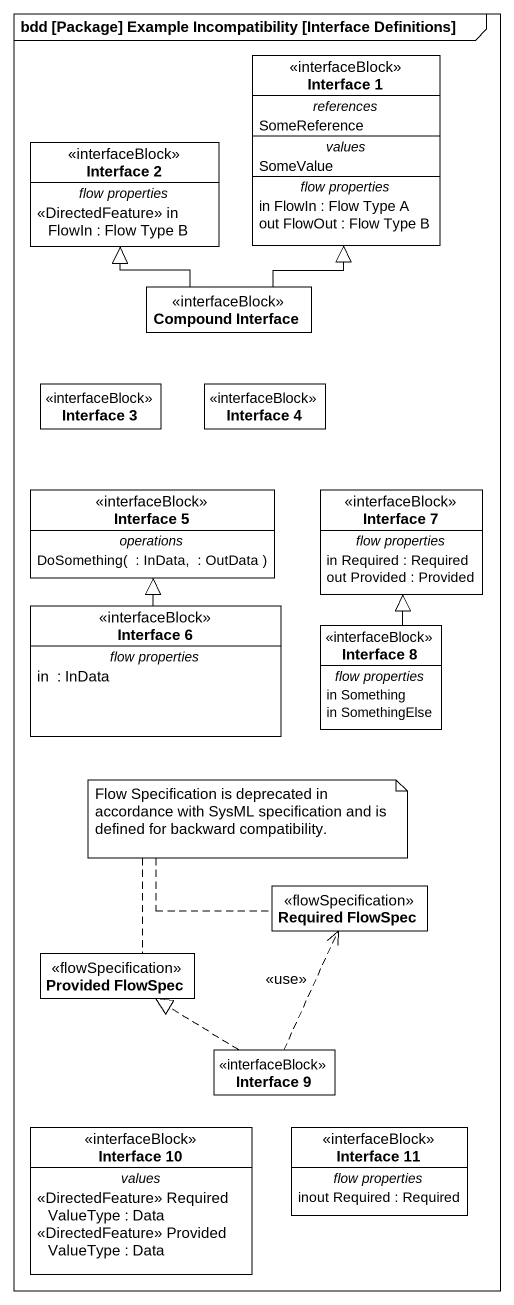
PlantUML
@startuml
mainframe bdd [Package] Example Incompatibility [Interface Definitions]
hide circle
hide empty members
class "Interface 1" as Interface_1 <<interfaceBlock>> {
  -- references --
  SomeReference
  -- values --
  SomeValue
  -- flow properties --
  in FlowIn : Flow Type A
  out FlowOut : Flow Type B
}
class "Interface 2" as Interface_2 <<interfaceBlock>> {
  -- flow properties --
  <<DirectedFeature>> in FlowIn : Flow Type B
}
class "Compound Interface" as Compound_Interface <<interfaceBlock>>
class "Interface 3" as Interface_3 <<interfaceBlock>>
class "Interface 4" as Interface_4 <<interfaceBlock>>
class "Interface 5" as Interface_5 <<interfaceBlock>> {
  -- operations --
  DoSomething(  : InData,  : OutData )
}
class "Interface 7" as Interface_7 <<interfaceBlock>> {
  -- flow properties --
  in Required : Required
  out Provided : Provided
}
class "Interface 6" as Interface_6 <<interfaceBlock>> {
  -- flow properties --
  in  : InData
}
class "Interface 8" as Interface_8 <<interfaceBlock>> {
  -- flow properties --
  in Something
  in SomethingElse
}
interface "Required FlowSpec" as Required_FlowSpec <<flowSpecification>>
interface "Provided FlowSpec" as Provided_FlowSpec <<flowSpecification>>
class "Interface 9" as Interface_9 <<interfaceBlock>>
class "Interface 10" as Interface_10 <<interfaceBlock>> {
  -- values --
  <<DirectedFeature>> Required ValueType : Data
  <<DirectedFeature>> Provided ValueType : Data
}
class "Interface 11" as Interface_11 <<interfaceBlock>> {
  -- flow properties --
  inout Required : Required
}
Compound_Interface -up-|> Interface_1
Compound_Interface -up-|> Interface_2
Interface_6 -up-|> Interface_5
Interface_8 -up-|> Interface_7
Interface_9 .up.> Required_FlowSpec : <<use>>
Interface_9 .up.|> Provided_FlowSpec
note as N1
  Flow Specification is deprecated in accordance with SysML specification and is defined for backward compatibility.
end note
N1 .. Provided_FlowSpec
N1 .. Required_FlowSpec
@enduml
